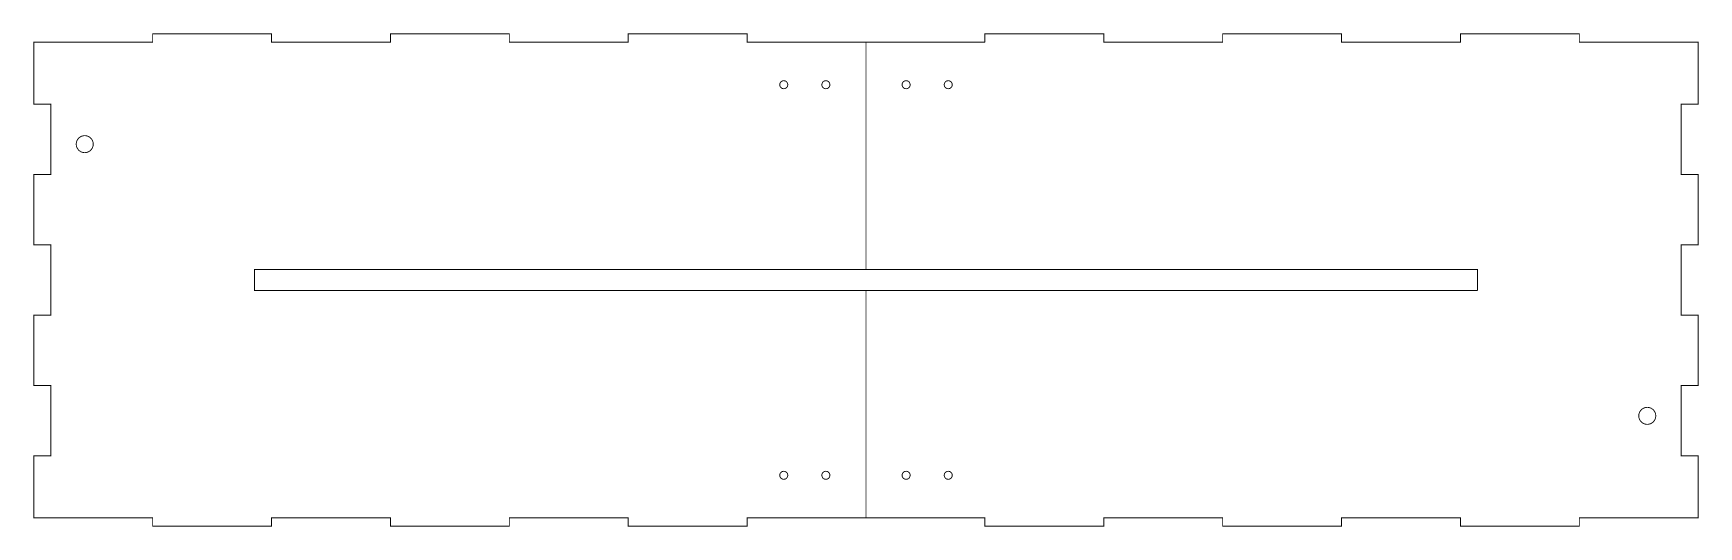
# Model space of a CAD drawing. Extents: x 0 to 623, y 0 to 185.
import ezdxf

# ---------------------------------------------------------------- set-up
doc = ezdxf.new("R2010")
doc.units = 0
doc.layers.get('0').update_dxf_attribs({"linetype": 'CONTINUOUS'})

msp = doc.modelspace()

# ---------------------------------------------------------------- linework, layer by layer
at = {"color": 0, "const_width": 0.35278}
for points in [[(311.326, 88.2936), (311.326, 3.36219), (266.876, 3.36219), (266.876, 0.18723), (222.426, 0.18723), (222.426, 3.36219), (177.976, 3.36219), (177.976, 0.18723), (133.527, 0.18723), (133.527, 3.36219), (89.0765, 3.36219), (89.0765, 0.18723), (44.6265, 0.18723), (44.6265, 3.36219), (0.17638, 3.36219), (0.17638, 26.4944), (6.52642, 26.4944), (6.52642, 52.8015), (0.17638, 52.8015), (0.17638, 79.1088), (6.52642, 79.1088), (6.52642, 105.416), (0.17638, 105.416), (0.17638, 131.723), (6.52642, 131.723), (6.52642, 158.031), (0.17638, 158.031), (0.17638, 181.163), (44.6265, 181.163), (44.6265, 184.337), (89.0765, 184.337), (89.0765, 181.163), (133.527, 181.163), (133.527, 184.337), (177.976, 184.337), (177.976, 181.163), (222.426, 181.163), (222.426, 184.337), (266.876, 184.337), (266.876, 181.163), (355.776, 181.163)], [(311.326, 181.163), (311.326, 96.2311), (82.7265, 96.2311), (82.7265, 88.2936), (539.928, 88.2936)], [(311.326, 3.36219), (355.776, 3.36219), (355.776, 0.18723), (400.226, 0.18723), (400.226, 3.36219), (444.678, 3.36219), (444.678, 0.18723), (489.128, 0.18723), (489.128, 3.36219), (533.578, 3.36219), (533.578, 0.18723), (578.028, 0.18723), (578.028, 3.36219), (622.478, 3.36219), (622.478, 26.4944), (616.128, 26.4944), (616.128, 52.8015), (622.478, 52.8015), (622.478, 79.1088), (616.128, 79.1088), (616.128, 105.416), (622.478, 105.416), (622.478, 131.723), (616.128, 131.723), (616.128, 158.031), (622.478, 158.031), (622.478, 181.163), (578.028, 181.163), (578.028, 184.337), (533.578, 184.337), (533.578, 181.163), (489.128, 181.163), (489.128, 184.337), (444.678, 184.337), (444.678, 181.163), (400.226, 181.163), (400.226, 184.337), (355.776, 184.337), (355.776, 181.163)], [(311.326, 96.2311), (539.928, 96.2311), (539.928, 88.2936)]]:
    msp.add_lwpolyline(points, dxfattribs=at)
at = {"color": 0, "const_width": 0.33333}
for points in [[(282.076, 165.288), (282.076, 165.249), (282.069, 165.135), (282.046, 164.985), (282.01, 164.842), (281.958, 164.704), (281.896, 164.572), (281.821, 164.449), (281.735, 164.333), (281.638, 164.226), (281.531, 164.131), (281.415, 164.043), (281.292, 163.968), (281.161, 163.906), (281.022, 163.856), (280.879, 163.818), (280.731, 163.796), (280.615, 163.788), (280.576, 163.788), (280.539, 163.788), (280.424, 163.796), (280.275, 163.818), (280.131, 163.856), (279.993, 163.906), (279.862, 163.968), (279.737, 164.043), (279.622, 164.131), (279.517, 164.226), (279.419, 164.333), (279.333, 164.449), (279.258, 164.572), (279.194, 164.704), (279.144, 164.842), (279.107, 164.985), (279.085, 165.135), (279.076, 165.249), (279.076, 165.288), (279.076, 165.326), (279.085, 165.44), (279.107, 165.59), (279.144, 165.733), (279.194, 165.871), (279.258, 166.003), (279.333, 166.126), (279.419, 166.242), (279.517, 166.349), (279.622, 166.444), (279.737, 166.532), (279.862, 166.607), (279.993, 166.669), (280.131, 166.719), (280.275, 166.757), (280.424, 166.779), (280.539, 166.788), (280.576, 166.788), (280.615, 166.788), (280.731, 166.779), (280.879, 166.757), (281.022, 166.719), (281.161, 166.669), (281.292, 166.607), (281.415, 166.532), (281.531, 166.444), (281.638, 166.349), (281.735, 166.242), (281.821, 166.126), (281.896, 166.003), (281.958, 165.871), (282.01, 165.733), (282.046, 165.59), (282.069, 165.44), (282.076, 165.326), (282.076, 165.288)], [(297.826, 165.288), (297.826, 165.249), (297.819, 165.135), (297.796, 164.985), (297.76, 164.842), (297.708, 164.704), (297.646, 164.572), (297.571, 164.449), (297.485, 164.333), (297.388, 164.226), (297.281, 164.131), (297.165, 164.043), (297.042, 163.968), (296.911, 163.906), (296.772, 163.856), (296.629, 163.818), (296.481, 163.796), (296.365, 163.788), (296.326, 163.788), (296.289, 163.788), (296.174, 163.796), (296.025, 163.818), (295.881, 163.856), (295.743, 163.906), (295.612, 163.968), (295.487, 164.043), (295.372, 164.131), (295.267, 164.226), (295.169, 164.333), (295.083, 164.449), (295.008, 164.572), (294.944, 164.704), (294.894, 164.842), (294.857, 164.985), (294.835, 165.135), (294.826, 165.249), (294.826, 165.288), (294.826, 165.326), (294.835, 165.44), (294.857, 165.59), (294.894, 165.733), (294.944, 165.871), (295.008, 166.003), (295.083, 166.126), (295.169, 166.242), (295.267, 166.349), (295.372, 166.444), (295.487, 166.532), (295.612, 166.607), (295.743, 166.669), (295.881, 166.719), (296.025, 166.757), (296.174, 166.779), (296.289, 166.788), (296.326, 166.788), (296.365, 166.788), (296.481, 166.779), (296.629, 166.757), (296.772, 166.719), (296.911, 166.669), (297.042, 166.607), (297.165, 166.532), (297.281, 166.444), (297.388, 166.349), (297.485, 166.242), (297.571, 166.126), (297.646, 166.003), (297.708, 165.871), (297.76, 165.733), (297.796, 165.59), (297.819, 165.44), (297.826, 165.326), (297.826, 165.288)], [(327.826, 165.288), (327.826, 165.249), (327.819, 165.135), (327.796, 164.985), (327.76, 164.842), (327.71, 164.704), (327.646, 164.572), (327.571, 164.449), (327.485, 164.333), (327.388, 164.226), (327.281, 164.131), (327.165, 164.043), (327.042, 163.968), (326.911, 163.906), (326.774, 163.856), (326.629, 163.818), (326.481, 163.796), (326.365, 163.788), (326.326, 163.788), (326.289, 163.788), (326.174, 163.796), (326.025, 163.818), (325.881, 163.856), (325.743, 163.906), (325.612, 163.968), (325.489, 164.043), (325.372, 164.131), (325.267, 164.226), (325.169, 164.333), (325.083, 164.449), (325.008, 164.572), (324.944, 164.704), (324.894, 164.842), (324.857, 164.985), (324.835, 165.135), (324.826, 165.249), (324.826, 165.288), (324.826, 165.326), (324.835, 165.44), (324.857, 165.59), (324.894, 165.733), (324.944, 165.871), (325.008, 166.003), (325.083, 166.126), (325.169, 166.242), (325.267, 166.349), (325.372, 166.444), (325.489, 166.532), (325.612, 166.607), (325.743, 166.669), (325.881, 166.719), (326.025, 166.757), (326.174, 166.779), (326.289, 166.788), (326.326, 166.788), (326.365, 166.788), (326.481, 166.779), (326.629, 166.757), (326.774, 166.719), (326.911, 166.669), (327.042, 166.607), (327.165, 166.532), (327.281, 166.444), (327.388, 166.349), (327.485, 166.242), (327.571, 166.126), (327.646, 166.003), (327.71, 165.871), (327.76, 165.733), (327.796, 165.59), (327.819, 165.44), (327.826, 165.326), (327.826, 165.288)], [(343.576, 165.288), (343.576, 165.249), (343.569, 165.135), (343.546, 164.985), (343.51, 164.842), (343.46, 164.704), (343.396, 164.572), (343.321, 164.449), (343.235, 164.333), (343.138, 164.226), (343.031, 164.131), (342.915, 164.043), (342.792, 163.968), (342.661, 163.906), (342.524, 163.856), (342.379, 163.818), (342.231, 163.796), (342.115, 163.788), (342.076, 163.788), (342.039, 163.788), (341.924, 163.796), (341.775, 163.818), (341.631, 163.856), (341.493, 163.906), (341.362, 163.968), (341.239, 164.043), (341.122, 164.131), (341.017, 164.226), (340.919, 164.333), (340.833, 164.449), (340.758, 164.572), (340.694, 164.704), (340.644, 164.842), (340.607, 164.985), (340.585, 165.135), (340.576, 165.249), (340.576, 165.288), (340.576, 165.326), (340.585, 165.44), (340.607, 165.59), (340.644, 165.733), (340.694, 165.871), (340.758, 166.003), (340.833, 166.126), (340.919, 166.242), (341.017, 166.349), (341.122, 166.444), (341.239, 166.532), (341.362, 166.607), (341.493, 166.669), (341.631, 166.719), (341.775, 166.757), (341.924, 166.779), (342.039, 166.788), (342.076, 166.788), (342.115, 166.788), (342.231, 166.779), (342.379, 166.757), (342.524, 166.719), (342.661, 166.669), (342.792, 166.607), (342.915, 166.532), (343.031, 166.444), (343.138, 166.349), (343.235, 166.242), (343.321, 166.126), (343.396, 166.003), (343.46, 165.871), (343.51, 165.733), (343.546, 165.59), (343.569, 165.44), (343.576, 165.326), (343.576, 165.288)], [(22.4014, 143.063), (22.4014, 142.982), (22.385, 142.737), (22.3369, 142.422), (22.2586, 142.118), (22.1519, 141.826), (22.0182, 141.549), (21.8592, 141.288), (21.6764, 141.043), (21.4715, 140.818), (21.246, 140.612), (21.0015, 140.429), (20.7399, 140.271), (20.4622, 140.138), (20.1706, 140.031), (19.8663, 139.951), (19.551, 139.904), (19.3075, 139.888), (19.2264, 139.888), (19.1453, 139.888), (18.9018, 139.904), (18.5865, 139.951), (18.2822, 140.031), (17.9906, 140.138), (17.7131, 140.271), (17.4512, 140.429), (17.2068, 140.612), (16.9814, 140.818), (16.7764, 141.043), (16.5936, 141.288), (16.4346, 141.549), (16.3008, 141.826), (16.1942, 142.118), (16.1158, 142.422), (16.0678, 142.737), (16.0514, 142.982), (16.0514, 143.063), (16.0514, 143.143), (16.0678, 143.388), (16.1158, 143.703), (16.1942, 144.007), (16.3008, 144.299), (16.4346, 144.576), (16.5936, 144.837), (16.7764, 145.082), (16.9814, 145.307), (17.2068, 145.513), (17.4512, 145.696), (17.7131, 145.854), (17.9906, 145.987), (18.2822, 146.094), (18.5865, 146.174), (18.9018, 146.221), (19.1453, 146.237), (19.2264, 146.237), (19.3075, 146.237), (19.551, 146.221), (19.8663, 146.174), (20.1706, 146.094), (20.4622, 145.987), (20.7399, 145.854), (21.0015, 145.696), (21.246, 145.513), (21.4715, 145.307), (21.6764, 145.082), (21.8592, 144.837), (22.0182, 144.576), (22.1519, 144.299), (22.2586, 144.007), (22.3369, 143.703), (22.385, 143.388), (22.4014, 143.143), (22.4014, 143.063)], [(606.603, 41.4624), (606.603, 41.3812), (606.586, 41.1376), (606.537, 40.8224), (606.46, 40.5182), (606.353, 40.2264), (606.219, 39.9489), (606.06, 39.6871), (605.878, 39.4428), (605.672, 39.2172), (605.447, 39.0124), (605.203, 38.8296), (604.94, 38.6706), (604.662, 38.5368), (604.371, 38.43), (604.067, 38.3518), (603.751, 38.3038), (603.508, 38.2872), (603.428, 38.2872), (603.346, 38.2872), (603.103, 38.3038), (602.787, 38.3518), (602.483, 38.43), (602.192, 38.5368), (601.914, 38.6706), (601.653, 38.8296), (601.408, 39.0124), (601.182, 39.2172), (600.978, 39.4428), (600.794, 39.6871), (600.636, 39.9489), (600.501, 40.2264), (600.394, 40.5182), (600.317, 40.8224), (600.268, 41.1376), (600.253, 41.3812), (600.253, 41.4624), (600.253, 41.5435), (600.268, 41.7869), (600.317, 42.1022), (600.394, 42.4065), (600.501, 42.6982), (600.636, 42.9757), (600.794, 43.2375), (600.978, 43.4819), (601.182, 43.7074), (601.408, 43.9122), (601.653, 44.095), (601.914, 44.254), (602.192, 44.3878), (602.483, 44.4946), (602.787, 44.5728), (603.103, 44.6208), (603.346, 44.6372), (603.428, 44.6372), (603.508, 44.6372), (603.751, 44.6208), (604.067, 44.5728), (604.371, 44.4946), (604.662, 44.3878), (604.94, 44.254), (605.203, 44.095), (605.447, 43.9122), (605.672, 43.7074), (605.878, 43.4819), (606.06, 43.2375), (606.219, 42.9757), (606.353, 42.6982), (606.46, 42.4065), (606.537, 42.1022), (606.586, 41.7869), (606.603, 41.5435), (606.603, 41.4624)], [(282.076, 19.2372), (282.076, 19.1989), (282.069, 19.0839), (282.046, 18.935), (282.01, 18.7912), (281.958, 18.6533), (281.896, 18.5224), (281.821, 18.3986), (281.735, 18.2832), (281.638, 18.1765), (281.531, 18.0799), (281.415, 17.9935), (281.292, 17.9183), (281.161, 17.8551), (281.022, 17.8047), (280.879, 17.7678), (280.731, 17.745), (280.615, 17.7372), (280.576, 17.7372), (280.539, 17.7372), (280.424, 17.745), (280.275, 17.7678), (280.131, 17.8047), (279.993, 17.8551), (279.862, 17.9183), (279.737, 17.9935), (279.622, 18.0799), (279.517, 18.1765), (279.419, 18.2832), (279.333, 18.3986), (279.258, 18.5224), (279.194, 18.6533), (279.144, 18.7912), (279.107, 18.935), (279.085, 19.0839), (279.076, 19.1989), (279.076, 19.2372), (279.076, 19.2756), (279.085, 19.3907), (279.107, 19.5396), (279.144, 19.6833), (279.194, 19.8211), (279.258, 19.9522), (279.333, 20.076), (279.419, 20.1914), (279.517, 20.2979), (279.622, 20.3947), (279.737, 20.4811), (279.862, 20.5563), (279.993, 20.6194), (280.131, 20.6699), (280.275, 20.7068), (280.424, 20.7296), (280.539, 20.7372), (280.576, 20.7372), (280.615, 20.7372), (280.731, 20.7296), (280.879, 20.7068), (281.022, 20.6699), (281.161, 20.6194), (281.292, 20.5563), (281.415, 20.4811), (281.531, 20.3947), (281.638, 20.2979), (281.735, 20.1914), (281.821, 20.076), (281.896, 19.9522), (281.958, 19.8211), (282.01, 19.6833), (282.046, 19.5396), (282.069, 19.3907), (282.076, 19.2756), (282.076, 19.2372)], [(297.826, 19.2372), (297.826, 19.1989), (297.819, 19.0839), (297.796, 18.935), (297.76, 18.7912), (297.708, 18.6533), (297.646, 18.5224), (297.571, 18.3986), (297.485, 18.2832), (297.388, 18.1765), (297.281, 18.0799), (297.165, 17.9935), (297.042, 17.9183), (296.911, 17.8551), (296.772, 17.8047), (296.629, 17.7678), (296.481, 17.745), (296.365, 17.7372), (296.326, 17.7372), (296.289, 17.7372), (296.174, 17.745), (296.025, 17.7678), (295.881, 17.8047), (295.743, 17.8551), (295.612, 17.9183), (295.487, 17.9935), (295.372, 18.0799), (295.267, 18.1765), (295.169, 18.2832), (295.083, 18.3986), (295.008, 18.5224), (294.944, 18.6533), (294.894, 18.7912), (294.857, 18.935), (294.835, 19.0839), (294.826, 19.1989), (294.826, 19.2372), (294.826, 19.2756), (294.835, 19.3907), (294.857, 19.5396), (294.894, 19.6833), (294.944, 19.8211), (295.008, 19.9522), (295.083, 20.076), (295.169, 20.1914), (295.267, 20.2979), (295.372, 20.3947), (295.487, 20.4811), (295.612, 20.5563), (295.743, 20.6194), (295.881, 20.6699), (296.025, 20.7068), (296.174, 20.7296), (296.289, 20.7372), (296.326, 20.7372), (296.365, 20.7372), (296.481, 20.7296), (296.629, 20.7068), (296.772, 20.6699), (296.911, 20.6194), (297.042, 20.5563), (297.165, 20.4811), (297.281, 20.3947), (297.388, 20.2979), (297.485, 20.1914), (297.571, 20.076), (297.646, 19.9522), (297.708, 19.8211), (297.76, 19.6833), (297.796, 19.5396), (297.819, 19.3907), (297.826, 19.2756), (297.826, 19.2372)], [(327.826, 19.2372), (327.826, 19.1989), (327.819, 19.0839), (327.796, 18.935), (327.76, 18.7912), (327.71, 18.6533), (327.646, 18.5224), (327.571, 18.3986), (327.485, 18.2832), (327.388, 18.1765), (327.281, 18.0799), (327.165, 17.9935), (327.042, 17.9183), (326.911, 17.8551), (326.774, 17.8047), (326.629, 17.7678), (326.481, 17.745), (326.365, 17.7372), (326.326, 17.7372), (326.289, 17.7372), (326.174, 17.745), (326.025, 17.7678), (325.881, 17.8047), (325.743, 17.8551), (325.612, 17.9183), (325.489, 17.9935), (325.372, 18.0799), (325.267, 18.1765), (325.169, 18.2832), (325.083, 18.3986), (325.008, 18.5224), (324.944, 18.6533), (324.894, 18.7912), (324.857, 18.935), (324.835, 19.0839), (324.826, 19.1989), (324.826, 19.2372), (324.826, 19.2756), (324.835, 19.3907), (324.857, 19.5396), (324.894, 19.6833), (324.944, 19.8211), (325.008, 19.9522), (325.083, 20.076), (325.169, 20.1914), (325.267, 20.2979), (325.372, 20.3947), (325.489, 20.4811), (325.612, 20.5563), (325.743, 20.6194), (325.881, 20.6699), (326.025, 20.7068), (326.174, 20.7296), (326.289, 20.7372), (326.326, 20.7372), (326.365, 20.7372), (326.481, 20.7296), (326.629, 20.7068), (326.774, 20.6699), (326.911, 20.6194), (327.042, 20.5563), (327.165, 20.4811), (327.281, 20.3947), (327.388, 20.2979), (327.485, 20.1914), (327.571, 20.076), (327.646, 19.9522), (327.71, 19.8211), (327.76, 19.6833), (327.796, 19.5396), (327.819, 19.3907), (327.826, 19.2756), (327.826, 19.2372)], [(343.576, 19.2372), (343.576, 19.1989), (343.569, 19.0839), (343.546, 18.935), (343.51, 18.7912), (343.46, 18.6533), (343.396, 18.5224), (343.321, 18.3986), (343.235, 18.2832), (343.138, 18.1765), (343.031, 18.0799), (342.915, 17.9935), (342.792, 17.9183), (342.661, 17.8551), (342.524, 17.8047), (342.379, 17.7678), (342.231, 17.745), (342.115, 17.7372), (342.076, 17.7372), (342.039, 17.7372), (341.924, 17.745), (341.775, 17.7678), (341.631, 17.8047), (341.493, 17.8551), (341.362, 17.9183), (341.239, 17.9935), (341.122, 18.0799), (341.017, 18.1765), (340.919, 18.2832), (340.833, 18.3986), (340.758, 18.5224), (340.694, 18.6533), (340.644, 18.7912), (340.607, 18.935), (340.585, 19.0839), (340.576, 19.1989), (340.576, 19.2372), (340.576, 19.2756), (340.585, 19.3907), (340.607, 19.5396), (340.644, 19.6833), (340.694, 19.8211), (340.758, 19.9522), (340.833, 20.076), (340.919, 20.1914), (341.017, 20.2979), (341.122, 20.3947), (341.239, 20.4811), (341.362, 20.5563), (341.493, 20.6194), (341.631, 20.6699), (341.775, 20.7068), (341.924, 20.7296), (342.039, 20.7372), (342.076, 20.7372), (342.115, 20.7372), (342.231, 20.7296), (342.379, 20.7068), (342.524, 20.6699), (342.661, 20.6194), (342.792, 20.5563), (342.915, 20.4811), (343.031, 20.3947), (343.138, 20.2979), (343.235, 20.1914), (343.321, 20.076), (343.396, 19.9522), (343.46, 19.8211), (343.51, 19.6833), (343.546, 19.5396), (343.569, 19.3907), (343.576, 19.2756), (343.576, 19.2372)]]:
    msp.add_lwpolyline(points, close=True, dxfattribs=at)

doc.saveas('drawing.dxf')
